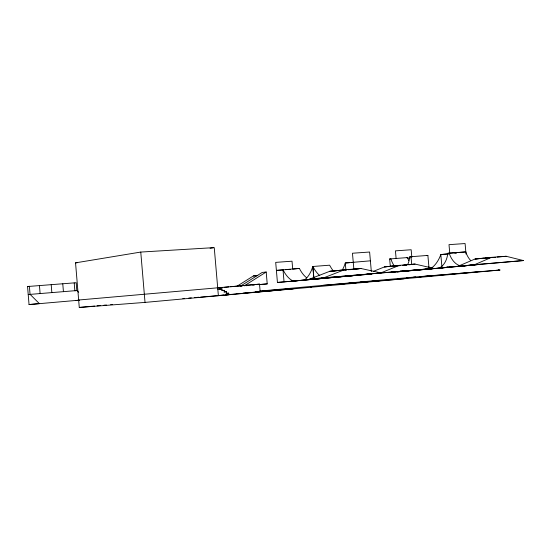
<?xml version="1.0" encoding="UTF-8"?>
<svg xmlns="http://www.w3.org/2000/svg" width="551" height="551" viewBox="0 0 551 551"><rect width="100%" height="100%" fill="white"/><g stroke="black" fill="none" stroke-linecap="round" stroke-linejoin="round"><path stroke-width="0.83" d="M244.224 285.866L266.195 272.008L267.221 283.882L259.321 284.591M237.178 286.121L253.384 275.948L257.283 275.541M470.561 260.389A20.904 14.622 86.1 0 1 465.76 251.897L447.811 253.288A19.767 13.155 86 0 1 439.133 268.013L474.439 264.749L491.526 257.365L475.182 258.949L458.184 266.216L523.416 260.568M380.817 272.91L399.296 265.368L415.082 264.087L433.678 268.385L309.641 279.088L329.491 271.402L343.845 269.88L360.919 268.495L380.975 272.903L366.146 274.246M373.323 271.374L384.495 266.911L399.303 265.465M323.83 277.794L343.858 269.983M259.452 291.114L414.696 277.036L500.074 270.011L145.023 302.403L79.275 307.451L75.542 262.848L140.767 252.062L214.249 247.619L218.375 295.708M210.076 248.26L213.416 247.75M27.55 286.52L29.396 286.279L30.057 294.33L39.369 303.615L29.045 304.558L27.55 286.52L76.183 282.718L76.837 290.556L78.697 292.237M28.218 294.537L30.057 294.33M266.195 272.008L262.228 272.435L240.326 286.217L241.882 286.079M306.693 277.842A32.915 18.851 86.3 0 1 299.386 268.42L292.712 269.136L292.016 261.195L275.7 262.379L277.435 282.456L300.433 280.452M390.322 266.47L389.66 258.963L390.893 258.832A20.408 13.079 86 0 0 394.337 266.009M407.671 264.666A19.533 12.439 85.9 0 0 409.73 256.821L411.025 256.683L411.707 264.377M406.342 257.696L407.588 257.565A20.16 13.183 86 0 0 408.739 260.637M426.577 255.547L427.879 255.409L428.933 267.235M448.982 253.687L440.821 254.548A34.858 22.832 86.6 0 1 431.385 268.144M465.76 251.897L447.811 253.288M329.491 271.402L343.845 269.88M348.115 269.756L360.919 268.495M349.83 269.687L353.246 269.349M354.954 269.184L359.218 268.757M384.495 266.911L399.296 265.368M402.65 265.3L406.796 264.893M408.456 264.735L415.082 264.087M403.49 265.313L406.803 264.99M409.29 264.749L414.262 264.26M475.189 259.046L491.533 257.462M491.389 257.613L495.501 257.31M497.133 257.055L506.176 256.277L523.402 260.561M78.655 300.013L259.521 284.144L260.182 291.748L225.414 294.923M360.678 282.298C358.549 282.491 363.164 282.078 360.905 282.284M477.152 271.898L419.27 276.871L434.539 275.404M75.673 300.529L79.31 300.199M217.259 287.739L219.787 287.512L219.925 289.11M277.435 282.456L353.026 275.693M354.417 275.486L314.001 279.143L312.899 266.477A34.706 20.27 86.4 0 0 319.732 275.59M217.686 287.932L222.811 287.464M224.512 287.312L228.782 286.926M230.49 286.775L259.521 284.144M293.745 281.058L330.621 277.718M330.724 277.711L371.553 274.012L346.448 276.209M433.678 268.385L390.838 272.304L418.333 269.894M451 267.021L397.292 271.87L432.266 268.785M455.629 266.601L477.607 264.618A20.904 14.622 86.1 0 1 476.346 264.273M412.995 270.52L467.062 265.644L439.133 268.013M216.936 295.694L228.817 294.757L228.679 293.166L226.599 293.352L226.461 291.755L223.926 291.968M415.668 276.96L413.553 277.139M79.275 307.451L94.558 306.067M97.107 305.839L100.502 305.529M103.898 305.22L106.446 304.992M110.696 304.607L112.39 304.448M271.25 290.652L294.027 288.476L259.996 291.286M206.604 296.631L223.72 295.074M219.491 289.151L222.019 288.931L222.156 290.529L224.243 290.343L224.381 291.94L226.461 291.755M407.341 278.062C409.483 277.862 404.902 278.262 407.12 278.083M311.088 286.802C308.643 287.03 313.698 286.575 311.232 286.802M291.224 289.055L293.428 288.862M29.045 304.558L79.124 300.185M245.925 285.721L248.48 285.501M252.737 285.136L254.445 284.984M258.701 284.619L267.221 283.882M217.824 289.296L222.019 288.931M474.439 264.749L523.45 260.561M477.607 264.618L460.967 266.043A21.172 14.54 86.1 0 1 449.175 253.143M309.641 279.088L429.084 268.922M430.297 268.888L446.227 267.524A34.451 22.99 86.7 0 0 447.329 266.787M221.709 290.563L224.243 290.343M329.484 271.306L340.484 270.403M346.407 269.921L342.178 270.265A34.672 20.235 86.4 0 0 345.291 262.985L370.389 260.823M384.488 266.822L394.385 266.016M396.038 265.878L400.171 265.637M322.039 285.439L360.264 282.332M361.318 282.243L403.752 278.799M253.384 275.948L257.806 275.59M29.065 294.468L76.837 290.556L74.86 290.77L74.206 282.966M491.526 257.365L506.176 256.277M475.182 258.949L483.75 258.254M485.465 258.116L489.749 257.772M226.13 293.373L228.679 293.166M255.265 291.927L257.792 291.72M259.473 291.589L291.844 289.006M282.918 269.9L276.395 270.41L299.386 268.42M285.37 269.708L290.26 269.329M237.102 293.587L239.664 293.38M243.087 293.111L272.497 290.77M182.842 298.497L184.544 298.366M188.786 298.029L191.328 297.829M194.723 297.568L198.966 297.23M200.667 297.099L205.757 296.7M407.582 258.157L410.068 257.964M349.554 262.662L345.291 262.985L345.945 270.424M351.262 262.531L353.825 262.338M304.366 280.018A33.26 18.617 86.3 0 0 312.789 266.491L329.629 265.189A34.3 20.477 86.4 0 0 333.692 271.34M454.878 253.212L456.572 253.088M409.73 256.821L427.879 255.409M448.411 253.97L440.821 254.548L441.93 267.001M389.66 258.963L407.588 257.565M75.542 262.848L77.243 262.737M466.022 254.045L465.085 243.549L449.003 244.651L449.726 252.785M411.817 257.227L411.156 249.748L395.439 250.863L396.107 258.426M371.333 271.54L369.618 252.027L352.461 253.233L353.832 268.805M312.789 266.491L313.898 279.157M284.047 281.857L282.994 269.701A33.28 18.644 86.3 0 0 293.063 281.044L320.978 278.592A32.888 18.824 86.3 0 0 321.874 277.904M140.767 252.062L145.023 302.403M62.773 283.841L63.434 291.693M51.195 284.722L51.849 292.629M39.452 285.611L40.113 293.58M340.608 276.816A34.3 20.477 86.4 0 1 339.561 276.285M323.788 278.262A34.706 20.27 86.4 0 1 322.748 277.725M337.04 276.416A34.672 20.235 86.4 0 1 336.076 277.146M416.425 270.142A34.885 22.873 86.7 0 1 415.261 269.618M429.938 267.655A34.479 23.025 86.7 0 1 428.802 266.959M402.602 270.782A19.533 12.439 85.9 0 1 401.576 271.333A20.408 13.079 86 0 1 400.446 270.989M380.92 280.535L340.725 284.04L380.92 280.535M498.476 270.148L498.896 270.114L498.476 270.148"/></g></svg>
